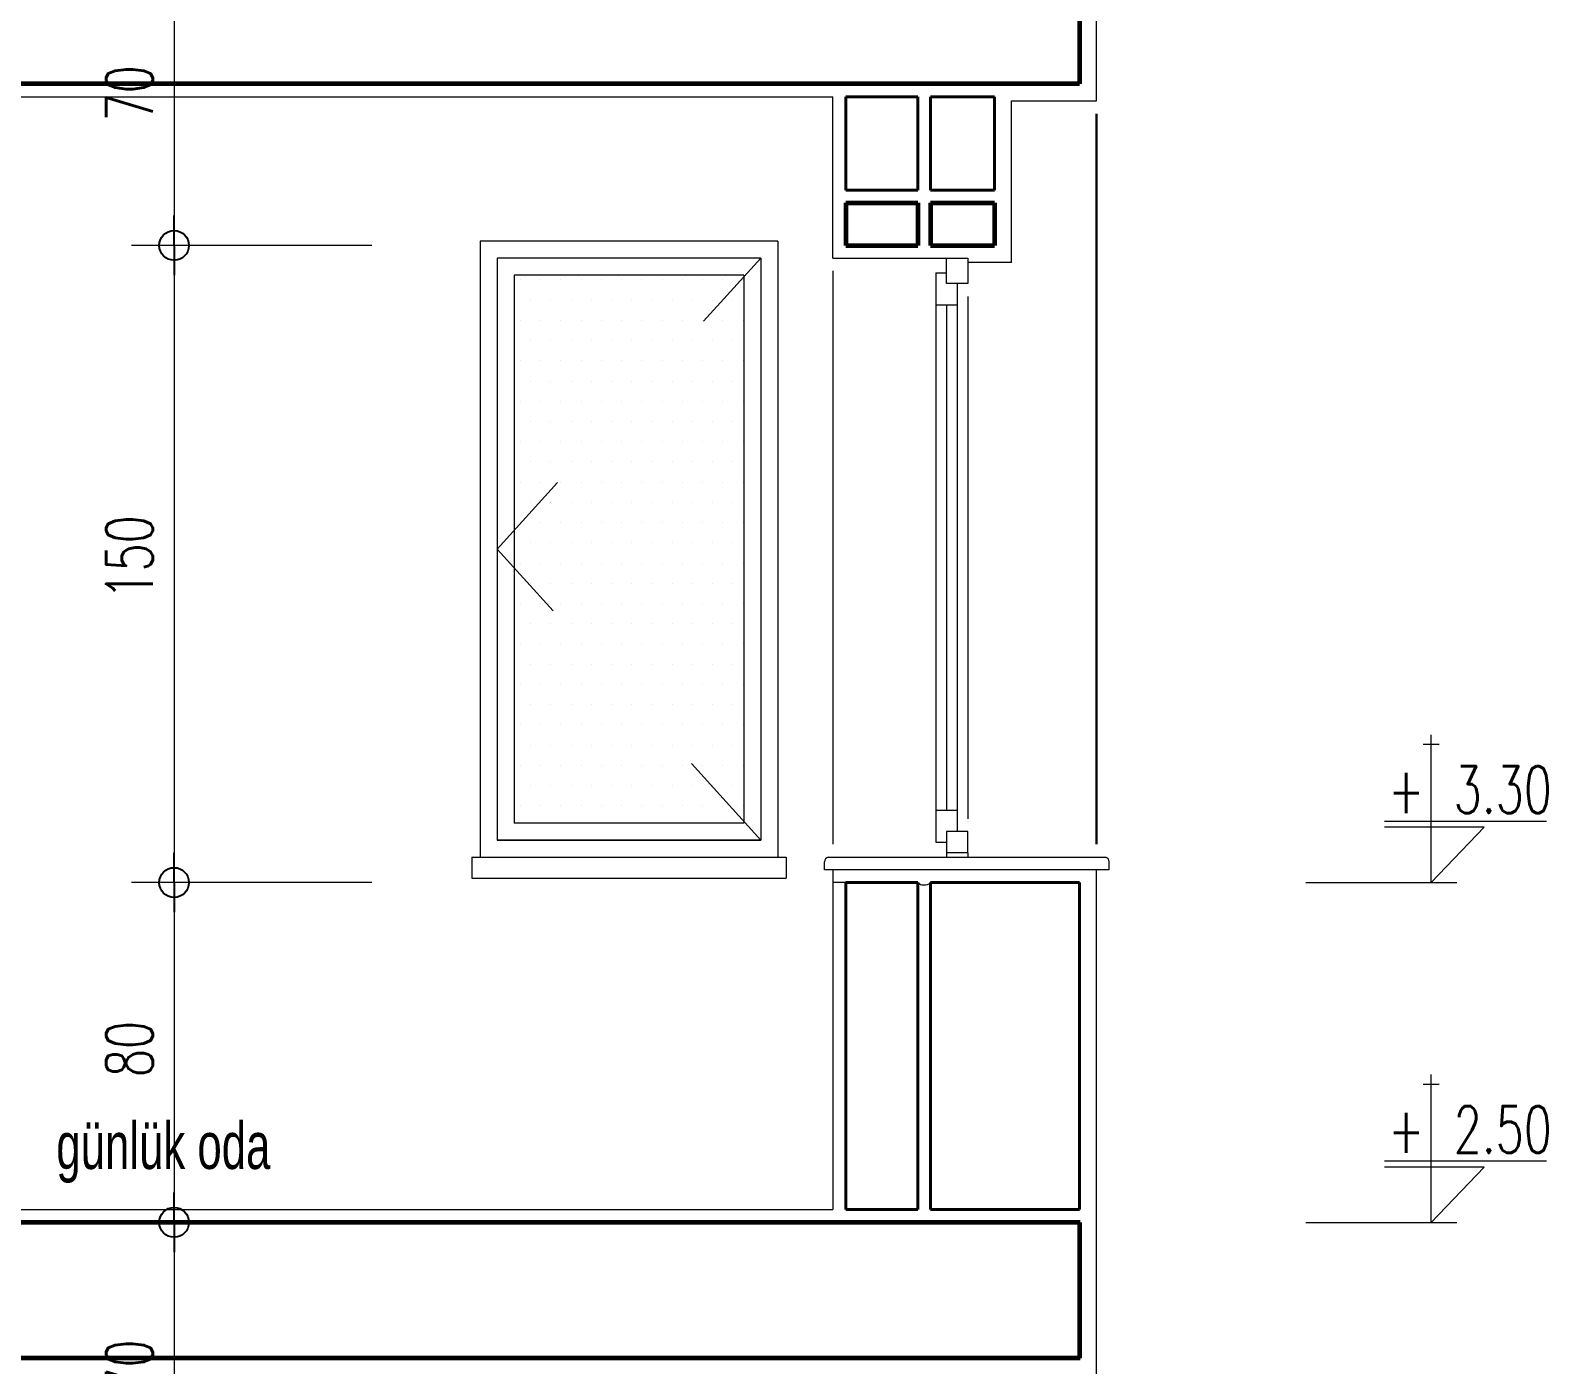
# Model space of a CAD drawing. Header units: millimetres. Extents: x 2016.56 to 2021.8, y 13721.83 to 13722.48.
# Drawn here: x 2019.7514 to 2019.8228, y 13721.9782 to 13722.0411 of the extents above; entities that cross this region are included whole.
import ezdxf

# ---------------------------------------------------------------- set-up
doc = ezdxf.new("R2010")
doc.units = ezdxf.units.MM
doc.linetypes.add('HIDDEN', pattern=[0.375, 0.25, -0.125])
doc.layers.get('0').update_dxf_attribs({"lineweight": 20})
for name, color, linetype, lineweight in [('0.3', 150, 'Continuous', 30), ('DH', 7, 'Continuous', 20), ('DIMV', 7, 'Continuous', 20), ('DUVAR', 4, 'Continuous', 40), ('kolon', 5, 'Continuous', 60), ('PENCERE', 3, 'Continuous', 13), ('SIVA', 7, 'Continuous', 20), ('TEFRİŞ', 11, 'Continuous', 9), ('TEXT', 7, 'Continuous', 20)]:
    doc.layers.add(name, color=color, linetype=linetype, lineweight=lineweight)
doc.styles.get("Standard").update_dxf_attribs({"font": 'txt.shx', "width": 0.7, "height": 11})
doc.styles.add('style3', font='GOTHIC.TTF', dxfattribs={"width": 0.7, "height": 11})

msp = doc.modelspace()

# ---------------------------------------------------------------- linework, layer by layer
for p, q in [((2019.801563792766, 13722.03773762157), (2019.801563792766, 13722.06153762157)), ((2019.692163792766, 13722.03793762157), (2019.789163792766, 13722.03793762157)), ((2019.786563792766, 13722.03113762157), (2019.772563792766, 13722.03113762157)), ((2019.772563792766, 13722.03113762157), (2019.772563792766, 13722.00213762157)), ((2019.786563792766, 13722.03113762157), (2019.786563792766, 13722.00213762157)), ((2019.773363792766, 13722.03033762157), (2019.773363792766, 13722.00293762157)), ((2019.785763792766, 13722.03033762157), (2019.773363792766, 13722.03033762157)), ((2019.773363792766, 13722.03033762157), (2019.773363792766, 13722.00293762157)), ((2019.785763792766, 13722.03033762157), (2019.785763792766, 13722.00293762157)), ((2019.789163792766, 13722.03033762157), (2019.789163792766, 13722.03033762157)), ((2019.774163792766, 13722.02953762157), (2019.774163792766, 13722.00373762157)), ((2019.784963792766, 13722.02953762157), (2019.774163792766, 13722.02953762157)), ((2019.784963792766, 13722.02953762157), (2019.784963792766, 13722.00373762157)), ((2019.784963792766, 13722.00373762157), (2019.774163792766, 13722.00373762157)), ((2019.773363792766, 13722.00293762157), (2019.785763792766, 13722.00293762157)), ((2019.785763792766, 13722.00293762157), (2019.773363792766, 13722.00293762157)), ((2019.772163792766, 13722.00213762157), (2019.772163792766, 13722.00113762157)), ((2019.772163792766, 13722.00213762157), (2019.786963792766, 13722.00213762157)), ((2019.786963792766, 13722.00213762157), (2019.786963792766, 13722.00113762157)), ((2019.788763792766, 13722.00153762157), (2019.788763792766, 13722.00191810461)), ((2019.789163792766, 13722.00153762157), (2019.788763792766, 13722.00153762157)), ((2019.788940742671, 13722.00213762157), (2019.80198684286, 13722.00213762157)), ((2019.802163792766, 13722.00153762157), (2019.789763792766, 13722.00153762157)), ((2019.801563792766, 13721.97773762157), (2019.801563792766, 13722.00153762157)), ((2019.802163792766, 13722.00153762157), (2019.802163792766, 13722.00191810461)), ((2019.772163792766, 13722.00113762157), (2019.786963792766, 13722.00113762157)), ((2019.789763792766, 13722.00093762157), (2019.789163792766, 13722.00093762157)), ((2019.692163792766, 13721.98553762157), (2019.789163792766, 13721.98553762157))]:
    msp.add_line(p, q)
at = {"color": 0, "lineweight": -2}
for p, q in [((2019.758149506194, 13722.03093762157), (2019.758149506194, 13722.03233762157)), ((2019.758149506194, 13722.03093762157), (2019.758149506194, 13722.02953762157)), ((2019.758149506194, 13722.00093762157), (2019.758149506194, 13722.00233762157)), ((2019.758149506194, 13722.00093762157), (2019.758149506194, 13721.99953762157)), ((2019.758149506194, 13721.98493762157), (2019.758149506194, 13721.98633762157)), ((2019.758149506194, 13721.98493762157), (2019.758149506194, 13721.98353762157))]:
    msp.add_line(p, q, dxfattribs=at)
for centre in [(2019.758149506194, 13722.03093762157), (2019.758149506194, 13722.03093762157), (2019.758149506194, 13722.00093762157), (2019.758149506194, 13722.00093762157), (2019.758149506194, 13721.98493762157), (2019.758149506194, 13721.98493762157)]:
    msp.add_circle(centre, 0.0007, dxfattribs=at)
for centre, radius, start, end in [((2019.7889922443, 13722.0019150297), 0.0002284722272378633, 103.0274275125239, 179.2288561153468), ((2019.801935341231, 13722.0019150297), 0.0002284722272378633, 0.7711438846532414, 76.9725724874761), ((2019.79340234953, 13722.00113512894), 0.0003097071086336625, 219.6222451894515, 275.3545939472924), ((2019.793491757624, 13722.0011994875), 0.000377593540704699, 260.77904244234, 316.0911808668673)]:
    msp.add_arc(centre, radius, start, end)
at = {"layer": '0.3'}
msp.add_line((2019.801563792766, 13722.00273762157), (2019.801563792766, 13722.03713762157), dxfattribs=at)
at = {"layer": 'DH'}
for p, q in [((2019.797563792766, 13722.03013762157), (2019.797563792766, 13722.03773762157)), ((2019.797563792766, 13722.03773762157), (2019.801563792766, 13722.03773762157))]:
    msp.add_line(p, q, dxfattribs=at)
at = {"layer": 'DIMV'}
for p, q in [((2019.758149506194, 13722.04353762157), (2019.758149506194, 13722.03233762157)), ((2019.758149506194, 13722.02953762157), (2019.758149506194, 13722.00233762157)), ((2019.758149506194, 13721.99953762157), (2019.758149506194, 13721.98633762157)), ((2019.758149506194, 13721.98353762157), (2019.758149506194, 13721.97233762157))]:
    msp.add_line(p, q, dxfattribs=at)
at = {"layer": 'DIMV', "lineweight": 20}
for p, q in [((2019.767455550651, 13722.03093762157), (2019.756149506194, 13722.03093762157)), ((2019.763455550651, 13722.03093762157), (2019.756149506194, 13722.03093762157)), ((2019.767455550651, 13722.00093762157), (2019.756149506194, 13722.00093762157)), ((2019.763455550651, 13722.00093762157), (2019.756149506194, 13722.00093762157)), ((2019.762416268957, 13721.98493762157), (2019.756149506194, 13721.98493762157)), ((2019.762416268957, 13721.98493762157), (2019.756149506194, 13721.98493762157))]:
    msp.add_line(p, q, dxfattribs=at)
at = {"layer": 'DUVAR'}
for p, q in [((2019.793163792766, 13722.03793762157), (2019.789763792766, 13722.03793762157)), ((2019.789763792766, 13722.03793762157), (2019.789763792766, 13722.03353762157)), ((2019.793163792766, 13722.03793762157), (2019.793163792766, 13722.03353762157)), ((2019.793763792766, 13722.03793762157), (2019.796763792766, 13722.03793762157)), ((2019.793763792766, 13722.03793762157), (2019.793763792766, 13722.03353762157)), ((2019.796763792766, 13722.03793762157), (2019.793763792766, 13722.03793762157)), ((2019.796763792766, 13722.03353762157), (2019.796763792766, 13722.03793762157)), ((2019.789763792766, 13722.03353762157), (2019.793163792766, 13722.03353762157)), ((2019.793763792766, 13722.03353762157), (2019.796763792766, 13722.03353762157)), ((2019.774454463594, 13722.02931432514), (2019.774454463594, 13722.02931432514)), ((2019.775406963594, 13722.02931432514), (2019.775406963594, 13722.02931432514)), ((2019.776359463594, 13722.02931432514), (2019.776359463594, 13722.02931432514)), ((2019.777311963594, 13722.02931432514), (2019.777311963594, 13722.02931432514)), ((2019.778264463594, 13722.02931432514), (2019.778264463594, 13722.02931432514)), ((2019.779216963594, 13722.02931432514), (2019.779216963594, 13722.02931432514)), ((2019.780169463594, 13722.02931432514), (2019.780169463594, 13722.02931432514)), ((2019.781121963594, 13722.02931432514), (2019.781121963594, 13722.02931432514)), ((2019.782074463594, 13722.02931432514), (2019.782074463594, 13722.02931432514)), ((2019.783026963594, 13722.02931432514), (2019.783026963594, 13722.02931432514)), ((2019.783979463594, 13722.02931432514), (2019.783979463594, 13722.02931432514)), ((2019.784931963594, 13722.02931432514), (2019.784931963594, 13722.02931432514)), ((2019.774930713594, 13722.02836182514), (2019.774930713594, 13722.02836182514)), ((2019.775883213594, 13722.02836182514), (2019.775883213594, 13722.02836182514)), ((2019.776835713594, 13722.02836182514), (2019.776835713594, 13722.02836182514)), ((2019.777788213594, 13722.02836182514), (2019.777788213594, 13722.02836182514)), ((2019.778740713594, 13722.02836182514), (2019.778740713594, 13722.02836182514)), ((2019.779693213594, 13722.02836182514), (2019.779693213594, 13722.02836182514)), ((2019.780645713594, 13722.02836182514), (2019.780645713594, 13722.02836182514)), ((2019.781598213594, 13722.02836182514), (2019.781598213594, 13722.02836182514)), ((2019.782550713594, 13722.02836182514), (2019.782550713594, 13722.02836182514)), ((2019.783503213594, 13722.02836182514), (2019.783503213594, 13722.02836182514)), ((2019.784455713594, 13722.02836182514), (2019.784455713594, 13722.02836182514)), ((2019.774454463594, 13722.02740932514), (2019.774454463594, 13722.02740932514)), ((2019.775406963594, 13722.02740932514), (2019.775406963594, 13722.02740932514)), ((2019.776359463594, 13722.02740932514), (2019.776359463594, 13722.02740932514)), ((2019.777311963594, 13722.02740932514), (2019.777311963594, 13722.02740932514)), ((2019.778264463594, 13722.02740932514), (2019.778264463594, 13722.02740932514)), ((2019.779216963594, 13722.02740932514), (2019.779216963594, 13722.02740932514)), ((2019.780169463594, 13722.02740932514), (2019.780169463594, 13722.02740932514)), ((2019.781121963594, 13722.02740932514), (2019.781121963594, 13722.02740932514)), ((2019.782074463594, 13722.02740932514), (2019.782074463594, 13722.02740932514)), ((2019.783026963594, 13722.02740932514), (2019.783026963594, 13722.02740932514)), ((2019.783979463594, 13722.02740932514), (2019.783979463594, 13722.02740932514)), ((2019.784931963594, 13722.02740932514), (2019.784931963594, 13722.02740932514)), ((2019.774930713594, 13722.02645682514), (2019.774930713594, 13722.02645682514)), ((2019.775883213594, 13722.02645682514), (2019.775883213594, 13722.02645682514)), ((2019.776835713594, 13722.02645682514), (2019.776835713594, 13722.02645682514)), ((2019.777788213594, 13722.02645682514), (2019.777788213594, 13722.02645682514)), ((2019.778740713594, 13722.02645682514), (2019.778740713594, 13722.02645682514)), ((2019.779693213594, 13722.02645682514), (2019.779693213594, 13722.02645682514)), ((2019.780645713594, 13722.02645682514), (2019.780645713594, 13722.02645682514)), ((2019.781598213594, 13722.02645682514), (2019.781598213594, 13722.02645682514)), ((2019.782550713594, 13722.02645682514), (2019.782550713594, 13722.02645682514)), ((2019.783503213594, 13722.02645682514), (2019.783503213594, 13722.02645682514)), ((2019.784455713594, 13722.02645682514), (2019.784455713594, 13722.02645682514)), ((2019.774454463594, 13722.02550432514), (2019.774454463594, 13722.02550432514)), ((2019.775406963594, 13722.02550432514), (2019.775406963594, 13722.02550432514)), ((2019.776359463594, 13722.02550432514), (2019.776359463594, 13722.02550432514)), ((2019.777311963594, 13722.02550432514), (2019.777311963594, 13722.02550432514)), ((2019.778264463594, 13722.02550432514), (2019.778264463594, 13722.02550432514)), ((2019.779216963594, 13722.02550432514), (2019.779216963594, 13722.02550432514)), ((2019.780169463594, 13722.02550432514), (2019.780169463594, 13722.02550432514)), ((2019.781121963594, 13722.02550432514), (2019.781121963594, 13722.02550432514)), ((2019.782074463594, 13722.02550432514), (2019.782074463594, 13722.02550432514)), ((2019.783026963594, 13722.02550432514), (2019.783026963594, 13722.02550432514)), ((2019.783979463594, 13722.02550432514), (2019.783979463594, 13722.02550432514)), ((2019.784931963594, 13722.02550432514), (2019.784931963594, 13722.02550432514)), ((2019.774930713594, 13722.02455182514), (2019.774930713594, 13722.02455182514)), ((2019.775883213594, 13722.02455182514), (2019.775883213594, 13722.02455182514)), ((2019.776835713594, 13722.02455182514), (2019.776835713594, 13722.02455182514)), ((2019.777788213594, 13722.02455182514), (2019.777788213594, 13722.02455182514)), ((2019.778740713594, 13722.02455182514), (2019.778740713594, 13722.02455182514)), ((2019.779693213594, 13722.02455182514), (2019.779693213594, 13722.02455182514)), ((2019.780645713594, 13722.02455182514), (2019.780645713594, 13722.02455182514)), ((2019.781598213594, 13722.02455182514), (2019.781598213594, 13722.02455182514)), ((2019.782550713594, 13722.02455182514), (2019.782550713594, 13722.02455182514)), ((2019.783503213594, 13722.02455182514), (2019.783503213594, 13722.02455182514)), ((2019.784455713594, 13722.02455182514), (2019.784455713594, 13722.02455182514)), ((2019.774454463594, 13722.02359932514), (2019.774454463594, 13722.02359932514)), ((2019.775406963594, 13722.02359932514), (2019.775406963594, 13722.02359932514)), ((2019.776359463594, 13722.02359932514), (2019.776359463594, 13722.02359932514)), ((2019.777311963594, 13722.02359932514), (2019.777311963594, 13722.02359932514)), ((2019.778264463594, 13722.02359932514), (2019.778264463594, 13722.02359932514)), ((2019.779216963594, 13722.02359932514), (2019.779216963594, 13722.02359932514)), ((2019.780169463594, 13722.02359932514), (2019.780169463594, 13722.02359932514)), ((2019.781121963594, 13722.02359932514), (2019.781121963594, 13722.02359932514)), ((2019.782074463594, 13722.02359932514), (2019.782074463594, 13722.02359932514)), ((2019.783026963594, 13722.02359932514), (2019.783026963594, 13722.02359932514)), ((2019.783979463594, 13722.02359932514), (2019.783979463594, 13722.02359932514)), ((2019.784931963594, 13722.02359932514), (2019.784931963594, 13722.02359932514)), ((2019.774930713594, 13722.02264682514), (2019.774930713594, 13722.02264682514)), ((2019.775883213594, 13722.02264682514), (2019.775883213594, 13722.02264682514)), ((2019.776835713594, 13722.02264682514), (2019.776835713594, 13722.02264682514)), ((2019.777788213594, 13722.02264682514), (2019.777788213594, 13722.02264682514)), ((2019.778740713594, 13722.02264682514), (2019.778740713594, 13722.02264682514)), ((2019.779693213594, 13722.02264682514), (2019.779693213594, 13722.02264682514)), ((2019.780645713594, 13722.02264682514), (2019.780645713594, 13722.02264682514)), ((2019.781598213594, 13722.02264682514), (2019.781598213594, 13722.02264682514)), ((2019.782550713594, 13722.02264682514), (2019.782550713594, 13722.02264682514)), ((2019.783503213594, 13722.02264682514), (2019.783503213594, 13722.02264682514)), ((2019.784455713594, 13722.02264682514), (2019.784455713594, 13722.02264682514)), ((2019.774454463594, 13722.02169432514), (2019.774454463594, 13722.02169432514)), ((2019.775406963594, 13722.02169432514), (2019.775406963594, 13722.02169432514)), ((2019.776359463594, 13722.02169432514), (2019.776359463594, 13722.02169432514)), ((2019.777311963594, 13722.02169432514), (2019.777311963594, 13722.02169432514)), ((2019.778264463594, 13722.02169432514), (2019.778264463594, 13722.02169432514)), ((2019.779216963594, 13722.02169432514), (2019.779216963594, 13722.02169432514)), ((2019.780169463594, 13722.02169432514), (2019.780169463594, 13722.02169432514)), ((2019.781121963594, 13722.02169432514), (2019.781121963594, 13722.02169432514)), ((2019.782074463594, 13722.02169432514), (2019.782074463594, 13722.02169432514)), ((2019.783026963594, 13722.02169432514), (2019.783026963594, 13722.02169432514)), ((2019.783979463594, 13722.02169432514), (2019.783979463594, 13722.02169432514)), ((2019.784931963594, 13722.02169432514), (2019.784931963594, 13722.02169432514)), ((2019.774930713594, 13722.02074182514), (2019.774930713594, 13722.02074182514)), ((2019.775883213594, 13722.02074182514), (2019.775883213594, 13722.02074182514)), ((2019.776835713594, 13722.02074182514), (2019.776835713594, 13722.02074182514)), ((2019.777788213594, 13722.02074182514), (2019.777788213594, 13722.02074182514)), ((2019.778740713594, 13722.02074182514), (2019.778740713594, 13722.02074182514)), ((2019.779693213594, 13722.02074182514), (2019.779693213594, 13722.02074182514)), ((2019.780645713594, 13722.02074182514), (2019.780645713594, 13722.02074182514)), ((2019.781598213594, 13722.02074182514), (2019.781598213594, 13722.02074182514)), ((2019.782550713594, 13722.02074182514), (2019.782550713594, 13722.02074182514)), ((2019.783503213594, 13722.02074182514), (2019.783503213594, 13722.02074182514)), ((2019.784455713594, 13722.02074182514), (2019.784455713594, 13722.02074182514)), ((2019.774454463594, 13722.01978932514), (2019.774454463594, 13722.01978932514)), ((2019.775406963594, 13722.01978932514), (2019.775406963594, 13722.01978932514)), ((2019.776359463594, 13722.01978932514), (2019.776359463594, 13722.01978932514)), ((2019.777311963594, 13722.01978932514), (2019.777311963594, 13722.01978932514)), ((2019.778264463594, 13722.01978932514), (2019.778264463594, 13722.01978932514)), ((2019.779216963594, 13722.01978932514), (2019.779216963594, 13722.01978932514)), ((2019.780169463594, 13722.01978932514), (2019.780169463594, 13722.01978932514)), ((2019.781121963594, 13722.01978932514), (2019.781121963594, 13722.01978932514)), ((2019.782074463594, 13722.01978932514), (2019.782074463594, 13722.01978932514)), ((2019.783026963594, 13722.01978932514), (2019.783026963594, 13722.01978932514)), ((2019.783979463594, 13722.01978932514), (2019.783979463594, 13722.01978932514)), ((2019.784931963594, 13722.01978932514), (2019.784931963594, 13722.01978932514)), ((2019.774930713594, 13722.01883682514), (2019.774930713594, 13722.01883682514)), ((2019.775883213594, 13722.01883682514), (2019.775883213594, 13722.01883682514)), ((2019.776835713594, 13722.01883682514), (2019.776835713594, 13722.01883682514)), ((2019.777788213594, 13722.01883682514), (2019.777788213594, 13722.01883682514)), ((2019.778740713594, 13722.01883682514), (2019.778740713594, 13722.01883682514)), ((2019.779693213594, 13722.01883682514), (2019.779693213594, 13722.01883682514)), ((2019.780645713594, 13722.01883682514), (2019.780645713594, 13722.01883682514)), ((2019.781598213594, 13722.01883682514), (2019.781598213594, 13722.01883682514)), ((2019.782550713594, 13722.01883682514), (2019.782550713594, 13722.01883682514)), ((2019.783503213594, 13722.01883682514), (2019.783503213594, 13722.01883682514)), ((2019.784455713594, 13722.01883682514), (2019.784455713594, 13722.01883682514)), ((2019.774454463594, 13722.01788432514), (2019.774454463594, 13722.01788432514)), ((2019.775406963594, 13722.01788432514), (2019.775406963594, 13722.01788432514)), ((2019.776359463594, 13722.01788432514), (2019.776359463594, 13722.01788432514)), ((2019.777311963594, 13722.01788432514), (2019.777311963594, 13722.01788432514)), ((2019.778264463594, 13722.01788432514), (2019.778264463594, 13722.01788432514)), ((2019.779216963594, 13722.01788432514), (2019.779216963594, 13722.01788432514)), ((2019.780169463594, 13722.01788432514), (2019.780169463594, 13722.01788432514)), ((2019.781121963594, 13722.01788432514), (2019.781121963594, 13722.01788432514)), ((2019.782074463594, 13722.01788432514), (2019.782074463594, 13722.01788432514)), ((2019.783026963594, 13722.01788432514), (2019.783026963594, 13722.01788432514)), ((2019.783979463594, 13722.01788432514), (2019.783979463594, 13722.01788432514)), ((2019.784931963594, 13722.01788432514), (2019.784931963594, 13722.01788432514)), ((2019.774930713594, 13722.01693182514), (2019.774930713594, 13722.01693182514)), ((2019.775883213594, 13722.01693182514), (2019.775883213594, 13722.01693182514)), ((2019.776835713594, 13722.01693182514), (2019.776835713594, 13722.01693182514)), ((2019.777788213594, 13722.01693182514), (2019.777788213594, 13722.01693182514)), ((2019.778740713594, 13722.01693182514), (2019.778740713594, 13722.01693182514)), ((2019.779693213594, 13722.01693182514), (2019.779693213594, 13722.01693182514)), ((2019.780645713594, 13722.01693182514), (2019.780645713594, 13722.01693182514)), ((2019.781598213594, 13722.01693182514), (2019.781598213594, 13722.01693182514)), ((2019.782550713594, 13722.01693182514), (2019.782550713594, 13722.01693182514)), ((2019.783503213594, 13722.01693182514), (2019.783503213594, 13722.01693182514)), ((2019.784455713594, 13722.01693182514), (2019.784455713594, 13722.01693182514)), ((2019.774454463594, 13722.01597932514), (2019.774454463594, 13722.01597932514)), ((2019.775406963594, 13722.01597932514), (2019.775406963594, 13722.01597932514)), ((2019.776359463594, 13722.01597932514), (2019.776359463594, 13722.01597932514)), ((2019.777311963594, 13722.01597932514), (2019.777311963594, 13722.01597932514)), ((2019.778264463594, 13722.01597932514), (2019.778264463594, 13722.01597932514)), ((2019.779216963594, 13722.01597932514), (2019.779216963594, 13722.01597932514)), ((2019.780169463594, 13722.01597932514), (2019.780169463594, 13722.01597932514)), ((2019.781121963594, 13722.01597932514), (2019.781121963594, 13722.01597932514)), ((2019.782074463594, 13722.01597932514), (2019.782074463594, 13722.01597932514)), ((2019.783026963594, 13722.01597932514), (2019.783026963594, 13722.01597932514)), ((2019.783979463594, 13722.01597932514), (2019.783979463594, 13722.01597932514)), ((2019.784931963594, 13722.01597932514), (2019.784931963594, 13722.01597932514)), ((2019.774930713594, 13722.01502682514), (2019.774930713594, 13722.01502682514)), ((2019.775883213594, 13722.01502682514), (2019.775883213594, 13722.01502682514)), ((2019.776835713594, 13722.01502682514), (2019.776835713594, 13722.01502682514)), ((2019.777788213594, 13722.01502682514), (2019.777788213594, 13722.01502682514)), ((2019.778740713594, 13722.01502682514), (2019.778740713594, 13722.01502682514)), ((2019.779693213594, 13722.01502682514), (2019.779693213594, 13722.01502682514)), ((2019.780645713594, 13722.01502682514), (2019.780645713594, 13722.01502682514)), ((2019.781598213594, 13722.01502682514), (2019.781598213594, 13722.01502682514)), ((2019.782550713594, 13722.01502682514), (2019.782550713594, 13722.01502682514)), ((2019.783503213594, 13722.01502682514), (2019.783503213594, 13722.01502682514)), ((2019.784455713594, 13722.01502682514), (2019.784455713594, 13722.01502682514)), ((2019.774454463594, 13722.01407432514), (2019.774454463594, 13722.01407432514)), ((2019.775406963594, 13722.01407432514), (2019.775406963594, 13722.01407432514)), ((2019.776359463594, 13722.01407432514), (2019.776359463594, 13722.01407432514)), ((2019.777311963594, 13722.01407432514), (2019.777311963594, 13722.01407432514)), ((2019.778264463594, 13722.01407432514), (2019.778264463594, 13722.01407432514)), ((2019.779216963594, 13722.01407432514), (2019.779216963594, 13722.01407432514)), ((2019.780169463594, 13722.01407432514), (2019.780169463594, 13722.01407432514)), ((2019.781121963594, 13722.01407432514), (2019.781121963594, 13722.01407432514)), ((2019.782074463594, 13722.01407432514), (2019.782074463594, 13722.01407432514)), ((2019.783026963594, 13722.01407432514), (2019.783026963594, 13722.01407432514)), ((2019.783979463594, 13722.01407432514), (2019.783979463594, 13722.01407432514)), ((2019.784931963594, 13722.01407432514), (2019.784931963594, 13722.01407432514)), ((2019.774930713594, 13722.01312182514), (2019.774930713594, 13722.01312182514)), ((2019.775883213594, 13722.01312182514), (2019.775883213594, 13722.01312182514)), ((2019.776835713594, 13722.01312182514), (2019.776835713594, 13722.01312182514)), ((2019.777788213594, 13722.01312182514), (2019.777788213594, 13722.01312182514)), ((2019.778740713594, 13722.01312182514), (2019.778740713594, 13722.01312182514)), ((2019.779693213594, 13722.01312182514), (2019.779693213594, 13722.01312182514)), ((2019.780645713594, 13722.01312182514), (2019.780645713594, 13722.01312182514)), ((2019.781598213594, 13722.01312182514), (2019.781598213594, 13722.01312182514)), ((2019.782550713594, 13722.01312182514), (2019.782550713594, 13722.01312182514)), ((2019.783503213594, 13722.01312182514), (2019.783503213594, 13722.01312182514)), ((2019.784455713594, 13722.01312182514), (2019.784455713594, 13722.01312182514)), ((2019.774454463594, 13722.01216932514), (2019.774454463594, 13722.01216932514)), ((2019.775406963594, 13722.01216932514), (2019.775406963594, 13722.01216932514)), ((2019.776359463594, 13722.01216932514), (2019.776359463594, 13722.01216932514)), ((2019.777311963594, 13722.01216932514), (2019.777311963594, 13722.01216932514)), ((2019.778264463594, 13722.01216932514), (2019.778264463594, 13722.01216932514)), ((2019.779216963594, 13722.01216932514), (2019.779216963594, 13722.01216932514)), ((2019.780169463594, 13722.01216932514), (2019.780169463594, 13722.01216932514)), ((2019.781121963594, 13722.01216932514), (2019.781121963594, 13722.01216932514)), ((2019.782074463594, 13722.01216932514), (2019.782074463594, 13722.01216932514)), ((2019.783026963594, 13722.01216932514), (2019.783026963594, 13722.01216932514)), ((2019.783979463594, 13722.01216932514), (2019.783979463594, 13722.01216932514)), ((2019.784931963594, 13722.01216932514), (2019.784931963594, 13722.01216932514)), ((2019.774930713594, 13722.01121682514), (2019.774930713594, 13722.01121682514)), ((2019.775883213594, 13722.01121682514), (2019.775883213594, 13722.01121682514)), ((2019.776835713594, 13722.01121682514), (2019.776835713594, 13722.01121682514)), ((2019.777788213594, 13722.01121682514), (2019.777788213594, 13722.01121682514)), ((2019.778740713594, 13722.01121682514), (2019.778740713594, 13722.01121682514)), ((2019.779693213594, 13722.01121682514), (2019.779693213594, 13722.01121682514)), ((2019.780645713594, 13722.01121682514), (2019.780645713594, 13722.01121682514)), ((2019.781598213594, 13722.01121682514), (2019.781598213594, 13722.01121682514)), ((2019.782550713594, 13722.01121682514), (2019.782550713594, 13722.01121682514)), ((2019.783503213594, 13722.01121682514), (2019.783503213594, 13722.01121682514)), ((2019.784455713594, 13722.01121682514), (2019.784455713594, 13722.01121682514)), ((2019.774454463594, 13722.01026432514), (2019.774454463594, 13722.01026432514)), ((2019.775406963594, 13722.01026432514), (2019.775406963594, 13722.01026432514)), ((2019.776359463594, 13722.01026432514), (2019.776359463594, 13722.01026432514)), ((2019.777311963594, 13722.01026432514), (2019.777311963594, 13722.01026432514)), ((2019.778264463594, 13722.01026432514), (2019.778264463594, 13722.01026432514)), ((2019.779216963594, 13722.01026432514), (2019.779216963594, 13722.01026432514)), ((2019.780169463594, 13722.01026432514), (2019.780169463594, 13722.01026432514)), ((2019.781121963594, 13722.01026432514), (2019.781121963594, 13722.01026432514)), ((2019.782074463594, 13722.01026432514), (2019.782074463594, 13722.01026432514)), ((2019.783026963594, 13722.01026432514), (2019.783026963594, 13722.01026432514)), ((2019.783979463594, 13722.01026432514), (2019.783979463594, 13722.01026432514)), ((2019.784931963594, 13722.01026432514), (2019.784931963594, 13722.01026432514)), ((2019.774930713594, 13722.00931182514), (2019.774930713594, 13722.00931182514)), ((2019.775883213594, 13722.00931182514), (2019.775883213594, 13722.00931182514)), ((2019.776835713594, 13722.00931182514), (2019.776835713594, 13722.00931182514)), ((2019.777788213594, 13722.00931182514), (2019.777788213594, 13722.00931182514)), ((2019.778740713594, 13722.00931182514), (2019.778740713594, 13722.00931182514)), ((2019.779693213594, 13722.00931182514), (2019.779693213594, 13722.00931182514)), ((2019.780645713594, 13722.00931182514), (2019.780645713594, 13722.00931182514)), ((2019.781598213594, 13722.00931182514), (2019.781598213594, 13722.00931182514)), ((2019.782550713594, 13722.00931182514), (2019.782550713594, 13722.00931182514)), ((2019.783503213594, 13722.00931182514), (2019.783503213594, 13722.00931182514)), ((2019.784455713594, 13722.00931182514), (2019.784455713594, 13722.00931182514)), ((2019.774454463594, 13722.00835932514), (2019.774454463594, 13722.00835932514)), ((2019.775406963594, 13722.00835932514), (2019.775406963594, 13722.00835932514)), ((2019.776359463594, 13722.00835932514), (2019.776359463594, 13722.00835932514)), ((2019.777311963594, 13722.00835932514), (2019.777311963594, 13722.00835932514)), ((2019.778264463594, 13722.00835932514), (2019.778264463594, 13722.00835932514)), ((2019.779216963594, 13722.00835932514), (2019.779216963594, 13722.00835932514)), ((2019.780169463594, 13722.00835932514), (2019.780169463594, 13722.00835932514)), ((2019.781121963594, 13722.00835932514), (2019.781121963594, 13722.00835932514)), ((2019.782074463594, 13722.00835932514), (2019.782074463594, 13722.00835932514)), ((2019.783026963594, 13722.00835932514), (2019.783026963594, 13722.00835932514)), ((2019.783979463594, 13722.00835932514), (2019.783979463594, 13722.00835932514)), ((2019.784931963594, 13722.00835932514), (2019.784931963594, 13722.00835932514)), ((2019.774930713594, 13722.00740682514), (2019.774930713594, 13722.00740682514)), ((2019.775883213594, 13722.00740682514), (2019.775883213594, 13722.00740682514)), ((2019.776835713594, 13722.00740682514), (2019.776835713594, 13722.00740682514)), ((2019.777788213594, 13722.00740682514), (2019.777788213594, 13722.00740682514)), ((2019.778740713594, 13722.00740682514), (2019.778740713594, 13722.00740682514)), ((2019.779693213594, 13722.00740682514), (2019.779693213594, 13722.00740682514)), ((2019.780645713594, 13722.00740682514), (2019.780645713594, 13722.00740682514)), ((2019.781598213594, 13722.00740682514), (2019.781598213594, 13722.00740682514)), ((2019.782550713594, 13722.00740682514), (2019.782550713594, 13722.00740682514)), ((2019.783503213594, 13722.00740682514), (2019.783503213594, 13722.00740682514)), ((2019.784455713594, 13722.00740682514), (2019.784455713594, 13722.00740682514)), ((2019.774454463594, 13722.00645432514), (2019.774454463594, 13722.00645432514)), ((2019.775406963594, 13722.00645432514), (2019.775406963594, 13722.00645432514)), ((2019.776359463594, 13722.00645432514), (2019.776359463594, 13722.00645432514)), ((2019.777311963594, 13722.00645432514), (2019.777311963594, 13722.00645432514)), ((2019.778264463594, 13722.00645432514), (2019.778264463594, 13722.00645432514)), ((2019.779216963594, 13722.00645432514), (2019.779216963594, 13722.00645432514)), ((2019.780169463594, 13722.00645432514), (2019.780169463594, 13722.00645432514)), ((2019.781121963594, 13722.00645432514), (2019.781121963594, 13722.00645432514)), ((2019.782074463594, 13722.00645432514), (2019.782074463594, 13722.00645432514)), ((2019.783026963594, 13722.00645432514), (2019.783026963594, 13722.00645432514)), ((2019.783979463594, 13722.00645432514), (2019.783979463594, 13722.00645432514)), ((2019.784931963594, 13722.00645432514), (2019.784931963594, 13722.00645432514)), ((2019.774930713594, 13722.00550182514), (2019.774930713594, 13722.00550182514)), ((2019.775883213594, 13722.00550182514), (2019.775883213594, 13722.00550182514)), ((2019.776835713594, 13722.00550182514), (2019.776835713594, 13722.00550182514)), ((2019.777788213594, 13722.00550182514), (2019.777788213594, 13722.00550182514)), ((2019.778740713594, 13722.00550182514), (2019.778740713594, 13722.00550182514)), ((2019.779693213594, 13722.00550182514), (2019.779693213594, 13722.00550182514)), ((2019.780645713594, 13722.00550182514), (2019.780645713594, 13722.00550182514)), ((2019.781598213594, 13722.00550182514), (2019.781598213594, 13722.00550182514)), ((2019.782550713594, 13722.00550182514), (2019.782550713594, 13722.00550182514)), ((2019.783503213594, 13722.00550182514), (2019.783503213594, 13722.00550182514)), ((2019.784455713594, 13722.00550182514), (2019.784455713594, 13722.00550182514)), ((2019.774454463594, 13722.00454932514), (2019.774454463594, 13722.00454932514)), ((2019.775406963594, 13722.00454932514), (2019.775406963594, 13722.00454932514)), ((2019.776359463594, 13722.00454932514), (2019.776359463594, 13722.00454932514)), ((2019.777311963594, 13722.00454932514), (2019.777311963594, 13722.00454932514)), ((2019.778264463594, 13722.00454932514), (2019.778264463594, 13722.00454932514)), ((2019.779216963594, 13722.00454932514), (2019.779216963594, 13722.00454932514)), ((2019.780169463594, 13722.00454932514), (2019.780169463594, 13722.00454932514)), ((2019.781121963594, 13722.00454932514), (2019.781121963594, 13722.00454932514)), ((2019.782074463594, 13722.00454932514), (2019.782074463594, 13722.00454932514)), ((2019.783026963594, 13722.00454932514), (2019.783026963594, 13722.00454932514)), ((2019.783979463594, 13722.00454932514), (2019.783979463594, 13722.00454932514)), ((2019.784931963594, 13722.00454932514), (2019.784931963594, 13722.00454932514)), ((2019.789763792766, 13722.00093762157), (2019.793163792766, 13722.00093762157)), ((2019.789763792766, 13722.00093762157), (2019.789763792766, 13721.98553762157)), ((2019.793163792766, 13722.00093762157), (2019.793163792766, 13722.00093762157)), ((2019.793163792766, 13722.00093762157), (2019.793163792766, 13721.98553762157)), ((2019.793763792766, 13722.00093762157), (2019.793763792766, 13721.98553762157)), ((2019.793763792766, 13722.00093762157), (2019.800763792766, 13722.00093762157)), ((2019.800763792766, 13722.00093762157), (2019.800763792766, 13721.98553762157)), ((2019.789763792766, 13721.98553762157), (2019.793163792766, 13721.98553762157)), ((2019.800763792766, 13721.98553762157), (2019.793763792766, 13721.98553762157))]:
    msp.add_line(p, q, dxfattribs=at)
at = {"layer": 'kolon'}
for p, q in [((2019.800763792766, 13722.04493762157), (2019.800763792766, 13722.03853762157)), ((2019.800763792766, 13722.03853762157), (2019.580563792766, 13722.03853762157)), ((2019.789763792766, 13722.03293762157), (2019.789763792766, 13722.03093762157)), ((2019.789763792766, 13722.03293762157), (2019.793163792766, 13722.03293762157)), ((2019.793163792766, 13722.03293762157), (2019.793163792766, 13722.03093762157)), ((2019.793763792766, 13722.03293762157), (2019.796763792766, 13722.03293762157)), ((2019.793763792766, 13722.03293762157), (2019.793763792766, 13722.03093762157)), ((2019.796763792766, 13722.03293762157), (2019.796763792766, 13722.03093762157)), ((2019.789763792766, 13722.03093762157), (2019.793163792766, 13722.03093762157)), ((2019.793763792766, 13722.03093762157), (2019.796763792766, 13722.03093762157)), ((2019.800800506421, 13721.98493762157), (2019.580563792766, 13721.98493762157)), ((2019.800763792766, 13721.98493762157), (2019.800763792766, 13721.97853762157)), ((2019.800800506421, 13721.97853762157), (2019.580563792766, 13721.97853762157))]:
    msp.add_line(p, q, dxfattribs=at)
at = {"layer": 'PENCERE'}
for p, q in [((2019.79451138036, 13722.03013762157), (2019.79451138036, 13722.03033762157)), ((2019.79451138036, 13722.03033762157), (2019.79551138036, 13722.03033762157)), ((2019.79451138036, 13722.02913762157), (2019.79451138036, 13722.03013762157)), ((2019.79551138036, 13722.03033762157), (2019.79551138036, 13722.03013762157)), ((2019.79551138036, 13722.03013762157), (2019.79551138036, 13722.02913762157)), ((2019.79401138036, 13722.02963762157), (2019.79451138036, 13722.02963762157)), ((2019.79401138036, 13722.02963762157), (2019.79401138036, 13722.00283762157)), ((2019.79551138036, 13722.02913762157), (2019.79451138036, 13722.02913762157)), ((2019.79501138036, 13722.02913762157), (2019.79501138036, 13722.00333762157)), ((2019.79501138036, 13722.02913762157), (2019.79501138036, 13722.00333762157)), ((2019.79401138036, 13722.02813762157), (2019.79501138036, 13722.02813762157)), ((2019.79451138036, 13722.02813762157), (2019.79451138036, 13722.00433762157)), ((2019.79451138036, 13722.02813762157), (2019.79451138036, 13722.00433762157)), ((2019.79551138036, 13722.02853762157), (2019.79551138036, 13722.00393762157)), ((2019.79401138036, 13722.00433762157), (2019.79501138036, 13722.00433762157)), ((2019.79551138036, 13722.00333762157), (2019.79451138036, 13722.00333762157)), ((2019.79451138036, 13722.00333762157), (2019.79451138036, 13722.00233762157)), ((2019.79551138036, 13722.00233762157), (2019.79551138036, 13722.00333762157)), ((2019.79401138036, 13722.00283762157), (2019.79451138036, 13722.00283762157)), ((2019.79531138036, 13722.00233762157), (2019.79451138036, 13722.00233762157)), ((2019.79451138036, 13722.00233762157), (2019.79451138036, 13722.00213762157)), ((2019.79551138036, 13722.00233762157), (2019.79531138036, 13722.00233762157)), ((2019.79551138036, 13722.00233762157), (2019.79551138036, 13722.00213762157))]:
    msp.add_line(p, q, dxfattribs=at)
at = {"layer": 'SIVA'}
for p, q in [((2019.789163792766, 13722.03033762157), (2019.789163792766, 13722.03793762157)), ((2019.789163792766, 13722.03033762157), (2019.795138374185, 13722.03033762157)), ((2019.797563792766, 13722.03013762157), (2019.79551138036, 13722.03013762157)), ((2019.789163792766, 13722.02973762157), (2019.789163792766, 13722.00273762157)), ((2019.791263792766, 13722.00153762157), (2019.789163792766, 13722.00153762157)), ((2019.789163792766, 13722.00153762157), (2019.789163792766, 13721.98553762157))]:
    msp.add_line(p, q, dxfattribs=at)
at = {"layer": 'TEFRİŞ', "linetype": 'HIDDEN', "ltscale": 10}
for p, q in [((2019.785763792766, 13722.03033762157), (2019.783074456551, 13722.02736633882)), ((2019.776205696665, 13722.01977746701), (2019.773363792766, 13722.01663762157)), ((2019.773363792766, 13722.01663762157), (2019.775988092498, 13722.01373819364)), ((2019.78250730568, 13722.00653551456), (2019.785763792766, 13722.00293762157))]:
    msp.add_line(p, q, dxfattribs=at)
at = {"layer": 'TEXT'}
for p, q in [((2019.816946986979, 13722.00744962313), (2019.81769859835, 13722.00744962313)), ((2019.817329917726, 13722.00093762157), (2019.817329917726, 13722.0078989275)), ((2019.822749037509, 13722.0038114036), (2019.815128315335, 13722.0038114036)), ((2019.819823431666, 13722.0035425882), (2019.815128315335, 13722.0035425882)), ((2019.817329917726, 13722.00093762157), (2019.819823431666, 13722.0035425882)), ((2019.811419373609, 13722.00093762157), (2019.818525890628, 13722.00093762157)), ((2019.817329917726, 13721.98493762157), (2019.817329917726, 13721.99189892749)), ((2019.816946986979, 13721.99144962313), (2019.81769859835, 13721.99144962313)), ((2019.822749037509, 13721.9878114036), (2019.815128315335, 13721.9878114036)), ((2019.819823431666, 13721.9875425882), (2019.815128315335, 13721.9875425882)), ((2019.817329917726, 13721.98493762157), (2019.819823431666, 13721.9875425882)), ((2019.811419373609, 13721.98493762157), (2019.818525890628, 13721.98493762157))]:
    msp.add_line(p, q, dxfattribs=at)

# ---------------------------------------------------------------- texts
at = {"layer": 'DIMV', "width": 0.7}
for s, p in [('70', (2019.757149506194, 13722.03678262157)), ('150', (2019.757149506194, 13722.01426928824)), ('80', (2019.757149506194, 13721.99178262157)), ('70', (2019.757149506194, 13721.97678262157))]:
    msp.add_text(s, height=0.0022, rotation=90, dxfattribs=at).set_placement(p)
at = {"layer": 'TEXT', "width": 0.7}
for s, p in [('+ 3.30', (2019.815297708814, 13722.0042105076)), ('+ 2.50', (2019.815297708814, 13721.9882105076))]:
    msp.add_text(s, height=0.0022, dxfattribs=at).set_placement(p)
at = {"layer": 'TEXT', "style": 'style3', "width": 0.7}
msp.add_text('günlük oda', height=0.0022, dxfattribs=at).set_placement((2019.752606150007, 13721.98745187012))

doc.saveas('drawing.dxf')
